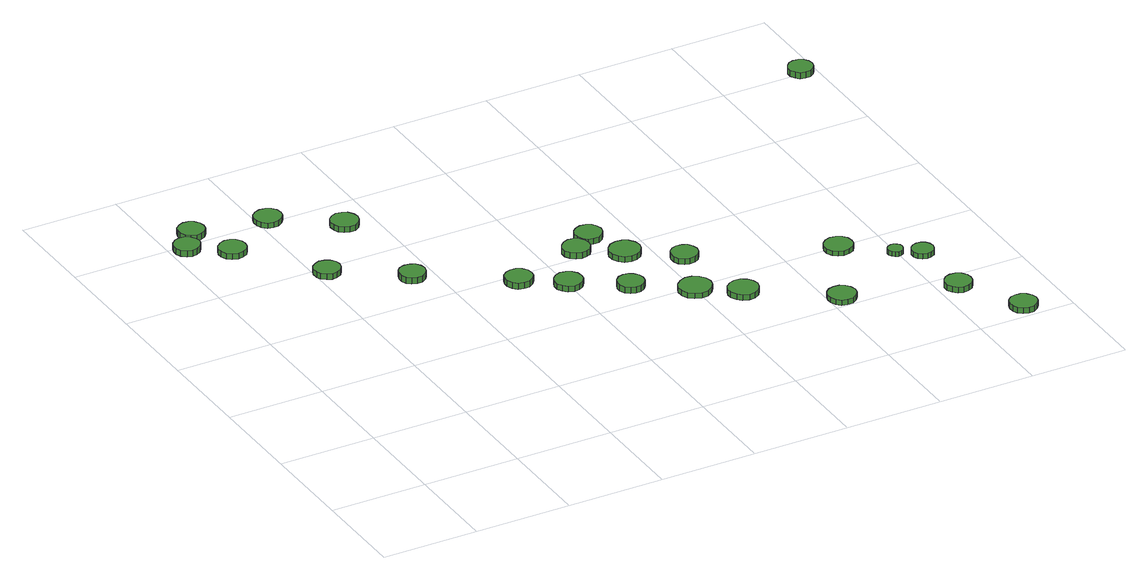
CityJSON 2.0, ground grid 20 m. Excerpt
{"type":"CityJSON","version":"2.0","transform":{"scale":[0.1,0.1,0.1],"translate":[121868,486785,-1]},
"CityObjects":{
"tree1":{"type":"SolitaryVegetationObject","attributes":{"function":"something"},"geometry":[{"type":"MultiSurface","lod":"1","boundaries":[[[0,1,2,3,4,5,6,7,8,9,10,11,12,13,14]],[[15,16,17,18,19,20,21,22,23,24,25,26,27,28,29]],[[0,29,28,1]],[[1,28,27,2]],[[2,27,26,3]],[[3,26,25,4]],[[4,25,24,5]],[[5,24,23,6]],[[6,23,22,7]],[[7,22,21,8]],[[8,21,20,9]],[[9,20,19,10]],[[10,19,18,11]],[[11,18,17,12]],[[12,17,16,13]],[[13,16,15,14]],[[14,15,29,0]]]}]},
"tree2":{"type":"SolitaryVegetationObject","attributes":{"function":"something"},"geometry":[{"type":"MultiSurface","lod":"1","boundaries":[[[30,31,32,33,34,35,36,37,38,39,40,41,42,43,44]],[[45,46,47,48,49,50,51,52,53,54,55,56,57,58,59]],[[30,59,58,31]],[[31,58,57,32]],[[32,57,56,33]],[[33,56,55,34]],[[34,55,54,35]],[[35,54,53,36]],[[36,53,52,37]],[[37,52,51,38]],[[38,51,50,39]],[[39,50,49,40]],[[40,49,48,41]],[[41,48,47,42]],[[42,47,46,43]],[[43,46,45,44]],[[44,45,59,30]]]}]},
"tree3":{"type":"SolitaryVegetationObject","attributes":{"function":"something"},"geometry":[{"type":"MultiSurface","lod":"1","boundaries":[[[60,61,62,63,64,65,66,67,68,69,70,71,72,73,74]],[[75,76,77,78,79,80,81,82,83,84,85,86,87,88,89]],[[60,89,88,61]],[[61,88,87,62]],[[62,87,86,63]],[[63,86,85,64]],[[64,85,84,65]],[[65,84,83,66]],[[66,83,82,67]],[[67,82,81,68]],[[68,81,80,69]],[[69,80,79,70]],[[70,79,78,71]],[[71,78,77,72]],[[72,77,76,73]],[[73,76,75,74]],[[74,75,89,60]]]}]},
"tree4":{"type":"SolitaryVegetationObject","attributes":{"function":"something"},"geometry":[{"type":"MultiSurface","lod":"1","boundaries":[[[90,91,92,93,94,95,96,97,98,99,100,101,102,103,104]],[[105,106,107,108,109,110,111,112,113,114,115,116,117,118,119]],[[90,119,118,91]],[[91,118,117,92]],[[92,117,116,93]],[[93,116,115,94]],[[94,115,114,95]],[[95,114,113,96]],[[96,113,112,97]],[[97,112,111,98]],[[98,111,110,99]],[[99,110,109,100]],[[100,109,108,101]],[[101,108,107,102]],[[102,107,106,103]],[[103,106,105,104]],[[104,105,119,90]]]}]},
"tree5":{"type":"SolitaryVegetationObject","attributes":{"function":"something"},"geometry":[{"type":"MultiSurface","lod":"1","boundaries":[[[120,121,122,123,124,125,126,127,128,129,130,131,132,133,134]],[[135,136,137,138,139,140,141,142,143,144,145,146,147,148,149]],[[120,149,148,121]],[[121,148,147,122]],[[122,147,146,123]],[[123,146,145,124]],[[124,145,144,125]],[[125,144,143,126]],[[126,143,142,127]],[[127,142,141,128]],[[128,141,140,129]],[[129,140,139,130]],[[130,139,138,131]],[[131,138,137,132]],[[132,137,136,133]],[[133,136,135,134]],[[134,135,149,120]]]}]},
"tree6":{"type":"SolitaryVegetationObject","attributes":{"function":"something"},"geometry":[{"type":"MultiSurface","lod":"1","boundaries":[[[150,151,152,153,154,155,156,157,158,159,160,161,162,163,164]],[[165,166,167,168,169,170,171,172,173,174,175,176,177,178,179]],[[150,179,178,151]],[[151,178,177,152]],[[152,177,176,153]],[[153,176,175,154]],[[154,175,174,155]],[[155,174,173,156]],[[156,173,172,157]],[[157,172,171,158]],[[158,171,170,159]],[[159,170,169,160]],[[160,169,168,161]],[[161,168,167,162]],[[162,167,166,163]],[[163,166,165,164]],[[164,165,179,150]]]}]},
"tree7":{"type":"SolitaryVegetationObject","attributes":{"function":"something"},"geometry":[{"type":"MultiSurface","lod":"1","boundaries":[[[180,181,182,183,184,185,186,187,188,189,190,191,192,193,194]],[[195,196,197,198,199,200,201,202,203,204,205,206,207,208,209]],[[180,209,208,181]],[[181,208,207,182]],[[182,207,206,183]],[[183,206,205,184]],[[184,205,204,185]],[[185,204,203,186]],[[186,203,202,187]],[[187,202,201,188]],[[188,201,200,189]],[[189,200,199,190]],[[190,199,198,191]],[[191,198,197,192]],[[192,197,196,193]],[[193,196,195,194]],[[194,195,209,180]]]}]},
"tree8":{"type":"SolitaryVegetationObject","attributes":{"function":"something"},"geometry":[{"type":"MultiSurface","lod":"1","boundaries":[[[210,211,212,213,214,215,216,217,218,219,220,221,222,223,224]],[[225,226,227,228,229,230,231,232,233,234,235,236,237,238,239]],[[210,239,238,211]],[[211,238,237,212]],[[212,237,236,213]],[[213,236,235,214]],[[214,235,234,215]],[[215,234,233,216]],[[216,233,232,217]],[[217,232,231,218]],[[218,231,230,219]],[[219,230,229,220]],[[220,229,228,221]],[[221,228,227,222]],[[222,227,226,223]],[[223,226,225,224]],[[224,225,239,210]]]}]},
"tree9":{"type":"SolitaryVegetationObject","attributes":{"function":"something"},"geometry":[{"type":"MultiSurface","lod":"1","boundaries":[[[240,241,242,243,244,245,246,247,248,249,250,251,252,253,254]],[[255,256,257,258,259,260,261,262,263,264,265,266,267,268,269]],[[240,269,268,241]],[[241,268,267,242]],[[242,267,266,243]],[[243,266,265,244]],[[244,265,264,245]],[[245,264,263,246]],[[246,263,262,247]],[[247,262,261,248]],[[248,261,260,249]],[[249,260,259,250]],[[250,259,258,251]],[[251,258,257,252]],[[252,257,256,253]],[[253,256,255,254]],[[254,255,269,240]]]}]},
"tree10":{"type":"SolitaryVegetationObject","attributes":{"function":"something"},"geometry":[{"type":"MultiSurface","lod":"1","boundaries":[[[270,271,272,273,274,275,276,277,278,279,280,281,282,283,284]],[[285,286,287,288,289,290,291,292,293,294,295,296,297,298,299]],[[270,299,298,271]],[[271,298,297,272]],[[272,297,296,273]],[[273,296,295,274]],[[274,295,294,275]],[[275,294,293,276]],[[276,293,292,277]],[[277,292,291,278]],[[278,291,290,279]],[[279,290,289,280]],[[280,289,288,281]],[[281,288,287,282]],[[282,287,286,283]],[[283,286,285,284]],[[284,285,299,270]]]}]},
"tree11":{"type":"SolitaryVegetationObject","attributes":{"function":"something"},"geometry":[{"type":"MultiSurface","lod":"1","boundaries":[[[300,301,302,303,304,305,306,307,308,309,310,311,312,313,314]],[[315,316,317,318,319,320,321,322,323,324,325,326,327,328,329]],[[300,329,328,301]],[[301,328,327,302]],[[302,327,326,303]],[[303,326,325,304]],[[304,325,324,305]],[[305,324,323,306]],[[306,323,322,307]],[[307,322,321,308]],[[308,321,320,309]],[[309,320,319,310]],[[310,319,318,311]],[[311,318,317,312]],[[312,317,316,313]],[[313,316,315,314]],[[314,315,329,300]]]}]},
"tree12":{"type":"SolitaryVegetationObject","attributes":{"function":"something"},"geometry":[{"type":"MultiSurface","lod":"1","boundaries":[[[330,331,332,333,334,335,336,337,338,339,340,341,342,343,344]],[[345,346,347,348,349,350,351,352,353,354,355,356,357,358,359]],[[330,359,358,331]],[[331,358,357,332]],[[332,357,356,333]],[[333,356,355,334]],[[334,355,354,335]],[[335,354,353,336]],[[336,353,352,337]],[[337,352,351,338]],[[338,351,350,339]],[[339,350,349,340]],[[340,349,348,341]],[[341,348,347,342]],[[342,347,346,343]],[[343,346,345,344]],[[344,345,359,330]]]}]},
"tree13":{"type":"SolitaryVegetationObject","attributes":{"function":"something"},"geometry":[{"type":"MultiSurface","lod":"1","boundaries":[[[360,361,362,363,364,365,366,367,368,369,370,371,372,373,374]],[[375,376,377,378,379,380,381,382,383,384,385,386,387,388,389]],[[360,389,388,361]],[[361,388,387,362]],[[362,387,386,363]],[[363,386,385,364]],[[364,385,384,365]],[[365,384,383,366]],[[366,383,382,367]],[[367,382,381,368]],[[368,381,380,369]],[[369,380,379,370]],[[370,379,378,371]],[[371,378,377,372]],[[372,377,376,373]],[[373,376,375,374]],[[374,375,389,360]]]}]},
"tree14":{"type":"SolitaryVegetationObject","attributes":{"function":"something"},"geometry":[{"type":"MultiSurface","lod":"1","boundaries":[[[390,391,392,393,394,395,396,397,398,399,400,401,402,403,404]],[[405,406,407,408,409,410,411,412,413,414,415,416,417,418,419]],[[390,419,418,391]],[[391,418,417,392]],[[392,417,416,393]],[[393,416,415,394]],[[394,415,414,395]],[[395,414,413,396]],[[396,413,412,397]],[[397,412,411,398]],[[398,411,410,399]],[[399,410,409,400]],[[400,409,408,401]],[[401,408,407,402]],[[402,407,406,403]],[[403,406,405,404]],[[404,405,419,390]]]}]},
"tree15":{"type":"SolitaryVegetationObject","attributes":{"function":"something"},"geometry":[{"type":"MultiSurface","lod":"1","boundaries":[[[420,421,422,423,424,425,426,427,428,429,430,431,432,433,434]],[[435,436,437,438,439,440,441,442,443,444,445,446,447,448,449]],[[420,449,448,421]],[[421,448,447,422]],[[422,447,446,423]],[[423,446,445,424]],[[424,445,444,425]],[[425,444,443,426]],[[426,443,442,427]],[[427,442,441,428]],[[428,441,440,429]],[[429,440,439,430]],[[430,439,438,431]],[[431,438,437,432]],[[432,437,436,433]],[[433,436,435,434]],[[434,435,449,420]]]}]},
"tree16":{"type":"SolitaryVegetationObject","attributes":{"function":"something"},"geometry":[{"type":"MultiSurface","lod":"1","boundaries":[[[450,451,452,453,454,455,456,457,458,459,460,461,462,463,464]],[[465,466,467,468,469,470,471,472,473,474,475,476,477,478,479]],[[450,479,478,451]],[[451,478,477,452]],[[452,477,476,453]],[[453,476,475,454]],[[454,475,474,455]],[[455,474,473,456]],[[456,473,472,457]],[[457,472,471,458]],[[458,471,470,459]],[[459,470,469,460]],[[460,469,468,461]],[[461,468,467,462]],[[462,467,466,463]],[[463,466,465,464]],[[464,465,479,450]]]}]},
"tree17":{"type":"SolitaryVegetationObject","attributes":{"function":"something"},"geometry":[{"type":"MultiSurface","lod":"1","boundaries":[[[480,481,482,483,484,485,486,487,488,489,490,491,492,493,494]],[[495,496,497,498,499,500,501,502,503,504,505,506,507,508,509]],[[480,509,508,481]],[[481,508,507,482]],[[482,507,506,483]],[[483,506,505,484]],[[484,505,504,485]],[[485,504,503,486]],[[486,503,502,487]],[[487,502,501,488]],[[488,501,500,489]],[[489,500,499,490]],[[490,499,498,491]],[[491,498,497,492]],[[492,497,496,493]],[[493,496,495,494]],[[494,495,509,480]]]}]},
"tree18":{"type":"SolitaryVegetationObject","attributes":{"function":"something"},"geometry":[{"type":"MultiSurface","lod":"1","boundaries":[[[510,511,512,513,514,515,516,517,518,519,520,521,522,523,524]],[[525,526,527,528,529,530,531,532,533,534,535,536,537,538,539]],[[510,539,538,511]],[[511,538,537,512]],[[512,537,536,513]],[[513,536,535,514]],[[514,535,534,515]],[[515,534,533,516]],[[516,533,532,517]],[[517,532,531,518]],[[518,531,530,519]],[[519,530,529,520]],[[520,529,528,521]],[[521,528,527,522]],[[522,527,526,523]],[[523,526,525,524]],[[524,525,539,510]]]}]},
"tree19":{"type":"SolitaryVegetationObject","attributes":{"function":"something"},"geometry":[{"type":"MultiSurface","lod":"1","boundaries":[[[540,541,542,543,544,545,546,547,548,549,550,551,552,553,554]],[[555,556,557,558,559,560,561,562,563,564,565,566,567,568,569]],[[540,569,568,541]],[[541,568,567,542]],[[542,567,566,543]],[[543,566,565,544]],[[544,565,564,545]],[[545,564,563,546]],[[546,563,562,547]],[[547,562,561,548]],[[548,561,560,549]],[[549,560,559,550]],[[550,559,558,551]],[[551,558,557,552]],[[552,557,556,553]],[[553,556,555,554]],[[554,555,569,540]]]}]},
"tree20":{"type":"SolitaryVegetationObject","attributes":{"function":"something"},"geometry":[{"type":"MultiSurface","lod":"1","boundaries":[[[570,571,572,573,574,575,576,577,578,579,580,581,582,583,584]],[[585,586,587,588,589,590,591,592,593,594,595,596,597,598,599]],[[570,599,598,571]],[[571,598,597,572]],[[572,597,596,573]],[[573,596,595,574]],[[574,595,594,575]],[[575,594,593,576]],[[576,593,592,577]],[[577,592,591,578]],[[578,591,590,579]],[[579,590,589,580]],[[580,589,588,581]],[[581,588,587,582]],[[582,587,586,583]],[[583,586,585,584]],[[584,585,599,570]]]}]},
"tree21":{"type":"SolitaryVegetationObject","attributes":{"function":"something"},"geometry":[{"type":"MultiSurface","lod":"1","boundaries":[[[600,601,602,603,604,605,606,607,608,609,610,611,612,613,614]],[[615,616,617,618,619,620,621,622,623,624,625,626,627,628,629]],[[600,629,628,601]],[[601,628,627,602]],[[602,627,626,603]],[[603,626,625,604]],[[604,625,624,605]],[[605,624,623,606]],[[606,623,622,607]],[[607,622,621,608]],[[608,621,620,609]],[[609,620,619,610]],[[610,619,618,611]],[[611,618,617,612]],[[612,617,616,613]],[[613,616,615,614]],[[614,615,629,600]]]}]},
"tree22":{"type":"SolitaryVegetationObject","attributes":{"function":"something"},"geometry":[{"type":"MultiSurface","lod":"1","boundaries":[[[630,631,632,633,634,635,636,637,638,639,640,641,642,643,644]],[[645,646,647,648,649,650,651,652,653,654,655,656,657,658,659]],[[630,659,658,631]],[[631,658,657,632]],[[632,657,656,633]],[[633,656,655,634]],[[634,655,654,635]],[[635,654,653,636]],[[636,653,652,637]],[[637,652,651,638]],[[638,651,650,639]],[[639,650,649,640]],[[640,649,648,641]],[[641,648,647,642]],[[642,647,646,643]],[[643,646,645,644]],[[644,645,659,630]]]}]},
"tree23":{"type":"SolitaryVegetationObject","attributes":{"function":"something"},"geometry":[{"type":"MultiSurface","lod":"1","boundaries":[[[660,661,662,663,664,665,666,667,668,669,670,671,672,673,674]],[[675,676,677,678,679,680,681,682,683,684,685,686,687,688,689]],[[660,689,688,661]],[[661,688,687,662]],[[662,687,686,663]],[[663,686,685,664]],[[664,685,684,665]],[[665,684,683,666]],[[666,683,682,667]],[[667,682,681,668]],[[668,681,680,669]],[[669,680,679,670]],[[670,679,678,671]],[[671,678,677,672]],[[672,677,676,673]],[[673,676,675,674]],[[674,675,689,660]]]}]}
},
"vertices":[
[62,985,21],[59,996,21],[53,1005,21],[43,1011,21],[32,1012,21],[22,1009,21],[13,1001,21],[9,991,21],[9,980,21],[13,970,21],[22,962,21],[32,959,21],[43,960,21],[53,966,21],[59,975,21],[59,975,8],[53,966,8],[43,960,8],[32,959,8],[22,962,8],[13,970,8],[9,980,8],[9,991,8],[13,1001,8],[22,1009,8],[32,1012,8],[43,1011,8],[53,1005,8],[59,996,8],[62,985,8],
[97,1033,20],[95,1044,20],[88,1053,20],[78,1059,20],[67,1060,20],[57,1056,20],[48,1049,20],[44,1039,20],[44,1028,20],[48,1017,20],[57,1010,20],[67,1006,20],[78,1008,20],[88,1013,20],[95,1022,20],[95,1022,7],[88,1013,7],[78,1008,7],[67,1006,7],[57,1010,7],[48,1017,7],[44,1028,7],[44,1039,7],[48,1049,7],[57,1056,7],[67,1060,7],[78,1059,7],[88,1053,7],[95,1044,7],[97,1033,7],
[133,936,20],[131,947,20],[124,957,20],[114,963,20],[103,964,20],[92,960,20],[83,952,20],[78,942,20],[78,930,20],[83,920,20],[92,912,20],[103,908,20],[114,910,20],[124,915,20],[131,925,20],[131,925,8],[124,915,8],[114,910,8],[103,908,8],[92,912,8],[83,920,8],[78,930,8],[78,942,8],[83,952,8],[92,960,8],[103,964,8],[114,963,8],[124,957,8],[131,947,8],[133,936,8],
[252,784,19],[250,795,19],[243,804,19],[233,809,19],[222,811,19],[212,807,19],[203,800,19],[199,790,19],[199,778,19],[203,768,19],[212,761,19],[222,757,19],[233,758,19],[243,764,19],[250,773,19],[250,773,7],[243,764,7],[233,758,7],[222,757,7],[212,761,7],[203,768,7],[199,778,7],[199,790,7],[203,800,7],[212,807,7],[222,811,7],[233,809,7],[243,804,7],[250,795,7],[252,784,7],
[249,1007,19],[247,1018,19],[240,1027,19],[230,1033,19],[218,1034,19],[207,1031,19],[198,1023,19],[194,1012,19],[194,1001,19],[198,990,19],[207,982,19],[218,979,19],[230,980,19],[240,986,19],[247,995,19],[247,995,8],[240,986,8],[230,980,8],[218,979,8],[207,982,8],[198,990,8],[194,1001,8],[194,1012,8],[198,1023,8],[207,1031,8],[218,1034,8],[230,1033,8],[240,1027,8],[247,1018,8],[249,1007,8],
[385,692,20],[382,703,20],[376,712,20],[366,717,20],[355,718,20],[344,715,20],[336,708,20],[332,697,20],[332,686,20],[336,676,20],[344,669,20],[355,665,20],[366,666,20],[376,672,20],[382,681,20],[382,681,7],[376,672,7],[366,666,7],[355,665,7],[344,669,7],[336,676,7],[332,686,7],[332,697,7],[336,708,7],[344,715,7],[355,718,7],[366,717,7],[376,712,7],[382,703,7],[385,692,7],
[369,923,19],[366,935,19],[359,945,19],[349,950,19],[337,952,19],[326,948,19],[317,940,19],[313,929,19],[313,917,19],[317,907,19],[326,899,19],[337,895,19],[349,896,19],[359,902,19],[366,912,19],[366,912,7],[359,902,7],[349,896,7],[337,895,7],[326,899,7],[317,907,7],[313,917,7],[313,929,7],[317,940,7],[326,948,7],[337,952,7],[349,950,7],[359,945,7],[366,935,7],[369,923,7],
[552,578,20],[550,590,20],[543,599,20],[533,605,20],[521,606,20],[510,602,20],[501,595,20],[497,584,20],[497,573,20],[501,562,20],[510,554,20],[521,551,20],[533,552,20],[543,558,20],[550,567,20],[550,567,7],[543,558,7],[533,552,7],[521,551,7],[510,554,7],[501,562,7],[497,573,7],[497,584,7],[501,595,7],[510,602,7],[521,606,7],[533,605,7],[543,599,7],[550,590,7],[552,578,7],
[630,524,19],[628,536,19],[621,545,19],[611,551,19],[599,553,19],[588,549,19],[579,541,19],[574,530,19],[574,518,19],[579,508,19],[588,500,19],[599,496,19],[611,497,19],[621,503,19],[628,513,19],[628,513,7],[621,503,7],[611,497,7],[599,496,7],[588,500,7],[579,508,7],[574,518,7],[574,530,7],[579,541,7],[588,549,7],[599,553,7],[611,551,7],[621,545,7],[628,536,7],[630,524,7],
[727,460,20],[725,471,20],[718,480,20],[709,486,20],[698,487,20],[687,484,20],[679,476,20],[674,466,20],[674,455,20],[679,445,20],[687,437,20],[698,434,20],[709,435,20],[718,440,20],[725,449,20],[725,449,7],[718,440,7],[709,435,7],[698,434,7],[687,437,7],[679,445,7],[674,455,7],[674,466,7],[679,476,7],[687,484,7],[698,487,7],[709,486,7],[718,480,7],[725,471,7],[727,460,7],
[701,624,20],[699,635,20],[692,645,20],[682,651,20],[671,652,20],[660,648,20],[651,640,20],[646,630,20],[646,618,20],[651,608,20],[660,600,20],[671,596,20],[682,598,20],[692,603,20],[699,613,20],[699,613,7],[692,603,7],[682,598,7],[671,596,7],[660,600,7],[651,608,7],[646,618,7],[646,630,7],[651,640,7],[660,648,7],[671,652,7],[682,651,7],[692,645,7],[699,635,7],[701,624,7],
[833,388,19],[830,402,19],[822,413,19],[810,420,19],[796,422,19],[783,417,19],[773,408,19],[767,395,19],[767,382,19],[773,369,19],[783,360,19],[796,355,19],[810,357,19],[822,364,19],[830,375,19],[830,375,8],[822,364,8],[810,357,8],[796,355,8],[783,360,8],[773,369,8],[767,382,8],[767,395,8],[773,408,8],[783,417,8],[796,422,8],[810,420,8],[822,413,8],[830,402,8],[833,388,8],
[748,660,19],[745,672,19],[739,681,19],[729,687,19],[717,688,19],[706,684,19],[698,677,19],[693,666,19],[693,655,19],[698,644,19],[706,636,19],[717,633,19],[729,634,19],[739,640,19],[745,649,19],[745,649,7],[739,640,7],[729,634,7],[717,633,7],[706,636,7],[698,644,7],[693,655,7],[693,666,7],[698,677,7],[706,684,7],[717,688,7],[729,687,7],[739,681,7],[745,672,7],[748,660,7],
[782,572,19],[779,585,19],[771,596,19],[760,602,19],[747,604,19],[734,600,19],[725,591,19],[719,579,19],[719,566,19],[725,554,19],[734,545,19],[747,541,19],[760,542,19],[771,549,19],[779,560,19],[779,560,7],[771,549,7],[760,542,7],[747,541,7],[734,545,7],[725,554,7],[719,566,7],[719,579,7],[725,591,7],[734,600,7],[747,604,7],[760,602,7],[771,596,7],[779,585,7],[782,572,7],
[906,338,19],[903,350,19],[896,360,19],[885,367,19],[872,368,19],[860,364,19],[851,356,19],[845,344,19],[845,332,19],[851,320,19],[860,312,19],[872,308,19],[885,309,19],[896,315,19],[903,325,19],[903,325,7],[896,315,7],[885,309,7],[872,308,7],[860,312,7],[851,320,7],[845,332,7],[845,344,7],[851,356,7],[860,364,7],[872,368,7],[885,367,7],[896,360,7],[903,350,7],[906,338,7],
[870,507,19],[867,518,19],[861,528,19],[851,533,19],[839,534,19],[829,531,19],[820,523,19],[816,513,19],[816,502,19],[820,491,19],[829,483,19],[839,480,19],[851,481,19],[861,487,19],[867,496,19],[867,496,7],[861,487,7],[851,481,7],[839,480,7],[829,483,7],[820,491,7],[816,502,7],[816,513,7],[820,523,7],[829,531,7],[839,534,7],[851,533,7],[861,528,7],[867,518,7],[870,507,7],
[1057,230,18],[1054,242,18],[1047,251,18],[1037,257,18],[1025,258,18],[1014,255,18],[1005,247,18],[1001,236,18],[1001,224,18],[1005,213,18],[1014,205,18],[1025,202,18],[1037,203,18],[1047,209,18],[1054,218,18],[1054,218,7],[1047,209,7],[1037,203,7],[1025,202,7],[1014,205,7],[1005,213,7],[1001,224,7],[1001,236,7],[1005,247,7],[1014,255,7],[1025,258,7],[1037,257,7],[1047,251,7],[1054,242,7],[1057,230,7],
[1140,393,18],[1138,405,18],[1131,414,18],[1120,420,18],[1108,422,18],[1097,418,18],[1088,410,18],[1083,399,18],[1083,387,18],[1088,376,18],[1097,368,18],[1108,364,18],[1120,366,18],[1131,372,18],[1138,381,18],[1138,381,8],[1131,372,8],[1120,366,8],[1108,364,8],[1097,368,8],[1088,376,8],[1083,387,8],[1083,399,8],[1088,410,8],[1097,418,8],[1108,422,8],[1120,420,8],[1131,414,8],[1138,405,8],[1140,393,8],
[1269,163,19],[1267,174,19],[1260,183,19],[1250,189,19],[1239,190,19],[1228,187,19],[1220,179,19],[1215,169,19],[1215,157,19],[1220,147,19],[1228,139,19],[1239,136,19],[1250,137,19],[1260,142,19],[1267,152,19],[1267,152,7],[1260,142,7],[1250,137,7],[1239,136,7],[1228,139,7],[1220,147,7],[1215,157,7],[1215,169,7],[1220,179,7],[1228,187,7],[1239,190,7],[1250,189,7],[1260,183,7],[1267,174,7],[1269,163,7],
[1213,328,18],[1212,334,18],[1208,339,18],[1202,343,18],[1196,343,18],[1190,341,18],[1185,337,18],[1182,331,18],[1182,325,18],[1185,319,18],[1190,314,18],[1196,312,18],[1202,313,18],[1208,316,18],[1212,322,18],[1212,322,8],[1208,316,8],[1202,313,8],[1196,312,8],[1190,314,8],[1185,319,8],[1182,325,8],[1182,331,8],[1185,337,8],[1190,341,8],[1196,343,8],[1202,343,8],[1208,339,8],[1212,334,8],[1213,328,8],
[1340,36,19],[1337,47,19],[1330,56,19],[1320,62,19],[1309,63,19],[1298,60,19],[1289,52,19],[1285,41,19],[1285,30,19],[1289,19,19],[1298,12,19],[1309,8,19],[1320,9,19],[1330,15,19],[1337,24,19],[1337,24,7],[1330,15,7],[1320,9,7],[1309,8,7],[1298,12,7],[1289,19,7],[1285,30,7],[1285,41,7],[1289,52,7],[1298,60,7],[1309,63,7],[1320,62,7],[1330,56,7],[1337,47,7],[1340,36,7],
[1264,301,19],[1262,310,19],[1257,317,19],[1249,322,19],[1240,323,19],[1231,320,19],[1224,314,19],[1220,306,19],[1220,296,19],[1224,288,19],[1231,282,19],[1240,279,19],[1249,280,19],[1257,284,19],[1262,292,19],[1262,292,8],[1257,284,8],[1249,280,8],[1240,279,8],[1231,282,8],[1224,288,8],[1220,296,8],[1220,306,8],[1224,314,8],[1231,320,8],[1240,323,8],[1249,322,8],[1257,317,8],[1262,310,8],[1264,301,8],
[1386,989,32],[1384,999,32],[1378,1008,32],[1369,1013,32],[1358,1014,32],[1348,1011,32],[1341,1004,32],[1336,994,32],[1336,984,32],[1341,974,32],[1348,967,32],[1358,964,32],[1369,965,32],[1378,970,32],[1384,979,32],[1384,979,19],[1378,970,19],[1369,965,19],[1358,964,19],[1348,967,19],[1341,974,19],[1336,984,19],[1336,994,19],[1341,1004,19],[1348,1011,19],[1358,1014,19],[1369,1013,19],[1378,1008,19],[1384,999,19],[1386,989,19]
]}
